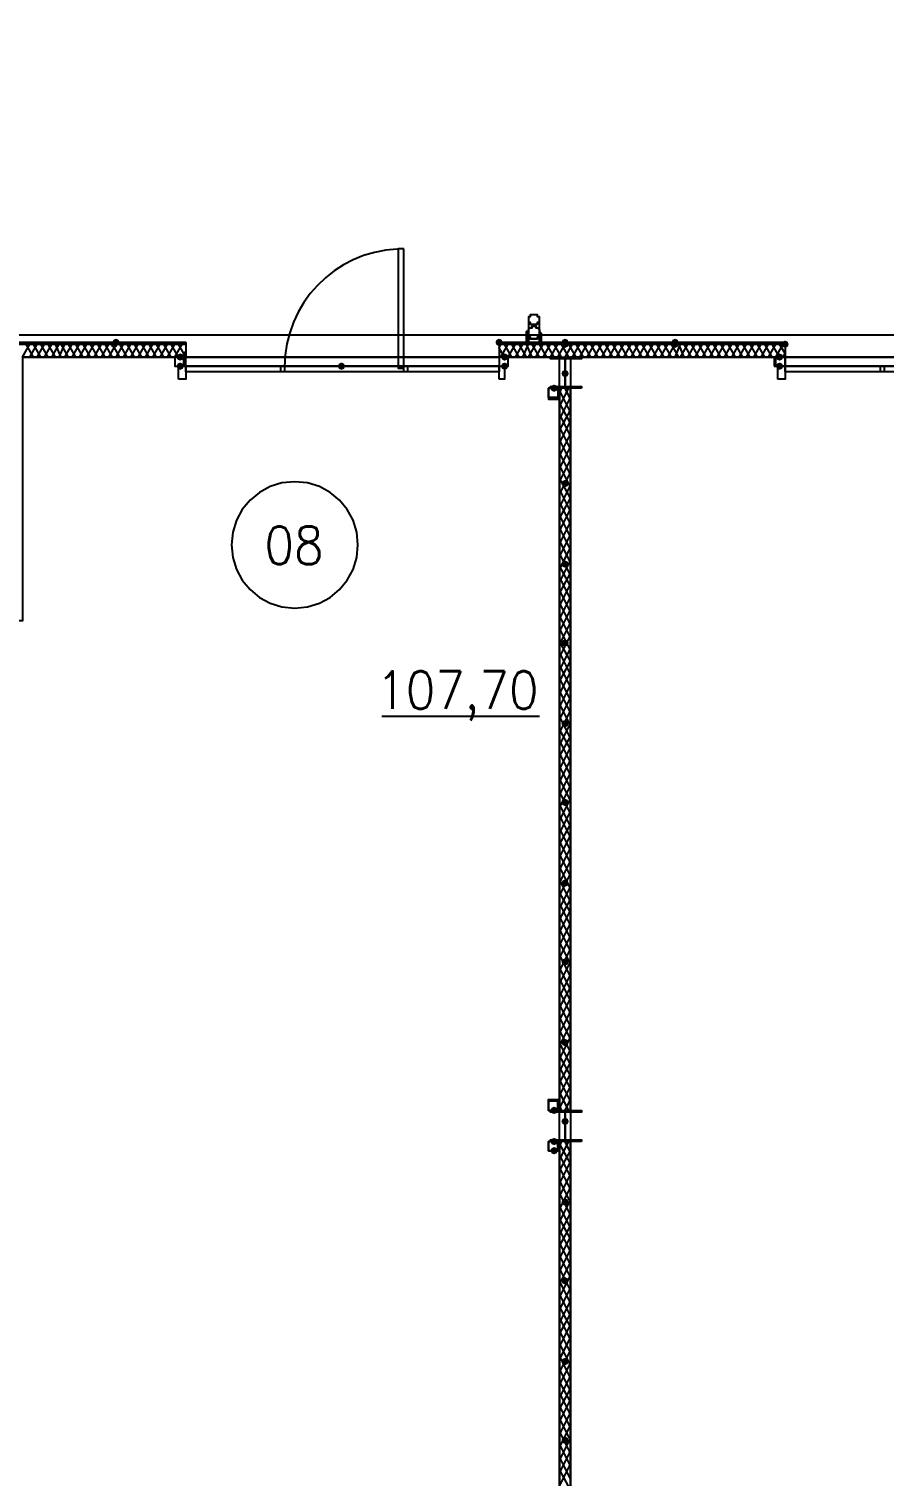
# Model space of a CAD drawing. Header units: millimetres. Extents: x 0 to 420, y 0 to 297.
# Drawn here: x 121.43 to 141.18, y 196.36 to 229.79 of the extents above; entities that cross this region are included whole.
import ezdxf

# ---------------------------------------------------------------- set-up
doc = ezdxf.new("R2010")
doc.units = ezdxf.units.MM
doc.layers.get('0').update_dxf_attribs({"linetype": 'CONTINUOUS'})
doc.styles.get("Standard").update_dxf_attribs({"font": 'STANDARD'})

msp = doc.modelspace()

# ---------------------------------------------------------------- hatches: boundary and pattern name
at = {"true_color": 0x0000fe}
for points in [[(123.528667, 222.546333), (123.503796, 222.486537), (123.444, 222.461667), (123.384204, 222.486537), (123.359333, 222.546333), (123.384204, 222.606129), (123.444, 222.631), (123.503796, 222.606129)], [(132.376333, 222.546333), (132.351463, 222.486537), (132.291667, 222.461667), (132.231871, 222.486537), (132.207, 222.546333), (132.231871, 222.606129), (132.291667, 222.631), (132.351462, 222.606129)], [(133.900333, 222.546333), (133.875463, 222.486537), (133.815667, 222.461667), (133.755871, 222.486537), (133.731, 222.546333), (133.755871, 222.606129), (133.815667, 222.631), (133.875462, 222.606129)], [(133.900333, 222.546333), (133.875463, 222.486537), (133.815667, 222.461667), (133.755871, 222.486537), (133.731, 222.546333), (133.755871, 222.606129), (133.815667, 222.631), (133.875462, 222.606129)], [(136.440333, 222.546333), (136.415463, 222.486537), (136.355667, 222.461667), (136.295871, 222.486537), (136.271, 222.546333), (136.295871, 222.606129), (136.355667, 222.631), (136.415462, 222.606129)], [(123.486333, 222.504), (123.461463, 222.444204), (123.401667, 222.419333), (123.341871, 222.444204), (123.317, 222.504), (123.341871, 222.563796), (123.401667, 222.588667), (123.461462, 222.563796)], [(133.900333, 222.504), (133.875463, 222.444204), (133.815667, 222.419333), (133.755871, 222.444204), (133.731, 222.504), (133.755871, 222.563796), (133.815667, 222.588667), (133.875462, 222.563796)], [(133.900333, 222.504), (133.875463, 222.444204), (133.815667, 222.419333), (133.755871, 222.444204), (133.731, 222.504), (133.755871, 222.563796), (133.815667, 222.588667), (133.875462, 222.563796)], [(136.440333, 222.504), (136.415463, 222.444204), (136.355667, 222.419333), (136.295871, 222.444204), (136.271, 222.504), (136.295871, 222.563796), (136.355667, 222.588667), (136.415462, 222.563796)], [(138.980333, 222.504), (138.955463, 222.444204), (138.895667, 222.419333), (138.835871, 222.444204), (138.811, 222.504), (138.835871, 222.563796), (138.895667, 222.588667), (138.955462, 222.563796)]]:
    msp.add_hatch(color=0, dxfattribs=at).paths.add_polyline_path(points, flags=0)
at = {"true_color": 0x000007}
h = msp.add_hatch(color=0, dxfattribs=at)
h.paths.add_polyline_path([(125.052667, 222.546333), (120.142, 222.546333), (125.052667, 222.504)], flags=0)
h.paths.add_polyline_path([(120.142, 222.546333), (125.052667, 222.504), (120.142, 222.504)], flags=0)
for points in [[(125.010333, 222.207667), (124.985463, 222.147871), (124.925667, 222.123), (124.865871, 222.147871), (124.841, 222.207667), (124.865871, 222.267462), (124.925667, 222.292333), (124.985462, 222.267463)], [(132.503333, 222.207667), (132.478463, 222.147871), (132.418667, 222.123), (132.358871, 222.147871), (132.334, 222.207667), (132.358871, 222.267462), (132.418667, 222.292333), (132.478462, 222.267463)], [(138.853333, 222.207667), (138.828463, 222.147871), (138.768667, 222.123), (138.708871, 222.147871), (138.684, 222.207667), (138.708871, 222.267462), (138.768667, 222.292333), (138.828462, 222.267463)], [(125.010333, 221.996), (124.985463, 221.936204), (124.925667, 221.911333), (124.865871, 221.936204), (124.841, 221.996), (124.865871, 222.055796), (124.925667, 222.080667), (124.985462, 222.055796)], [(128.735667, 221.996), (128.710796, 221.936204), (128.651, 221.911333), (128.591204, 221.936204), (128.566333, 221.996), (128.591204, 222.055796), (128.651, 222.080667), (128.710796, 222.055796)], [(128.735667, 221.996), (128.710796, 221.936204), (128.651, 221.911333), (128.591204, 221.936204), (128.566333, 221.996), (128.591204, 222.055796), (128.651, 222.080667), (128.710796, 222.055796)], [(132.503333, 221.996), (132.478463, 221.936204), (132.418667, 221.911333), (132.358871, 221.936204), (132.334, 221.996), (132.358871, 222.055796), (132.418667, 222.080667), (132.478462, 222.055796)], [(138.853333, 221.996), (138.828463, 221.936204), (138.768667, 221.911333), (138.708871, 221.936204), (138.684, 221.996), (138.708871, 222.055796), (138.768667, 222.080667), (138.828462, 222.055796)], [(133.900333, 221.826667), (133.875463, 221.766871), (133.815667, 221.742), (133.755871, 221.766871), (133.731, 221.826667), (133.755871, 221.886462), (133.815667, 221.911333), (133.875462, 221.886463)], [(133.646333, 221.488), (133.621463, 221.428204), (133.561667, 221.403333), (133.501871, 221.428204), (133.477, 221.488), (133.501871, 221.547796), (133.561667, 221.572667), (133.621462, 221.547796)], [(133.900333, 219.286667), (133.875463, 219.226871), (133.815667, 219.202), (133.755871, 219.226871), (133.731, 219.286667), (133.755871, 219.346462), (133.815667, 219.371333), (133.875462, 219.346463)], [(133.900333, 217.424), (133.875463, 217.364204), (133.815667, 217.339333), (133.755871, 217.364204), (133.731, 217.424), (133.755871, 217.483796), (133.815667, 217.508667), (133.875462, 217.483796)], [(133.900333, 215.603667), (133.875463, 215.543871), (133.815667, 215.519), (133.755871, 215.543871), (133.731, 215.603667), (133.755871, 215.663462), (133.815667, 215.688333), (133.875462, 215.663463)], [(133.900333, 213.741), (133.875463, 213.681204), (133.815667, 213.656333), (133.755871, 213.681204), (133.731, 213.741), (133.755871, 213.800796), (133.815667, 213.825667), (133.875462, 213.800796)], [(133.900333, 211.920667), (133.875463, 211.860871), (133.815667, 211.836), (133.755871, 211.860871), (133.731, 211.920667), (133.755871, 211.980462), (133.815667, 212.005333), (133.875462, 211.980463)], [(133.900333, 210.058), (133.875463, 209.998204), (133.815667, 209.973333), (133.755871, 209.998204), (133.731, 210.058), (133.755871, 210.117796), (133.815667, 210.142667), (133.875462, 210.117796)], [(133.900333, 208.237667), (133.875463, 208.177871), (133.815667, 208.153), (133.755871, 208.177871), (133.731, 208.237667), (133.755871, 208.297462), (133.815667, 208.322333), (133.875462, 208.297463)], [(133.900333, 206.375), (133.875463, 206.315204), (133.815667, 206.290333), (133.755871, 206.315204), (133.731, 206.375), (133.755871, 206.434796), (133.815667, 206.459667), (133.875462, 206.434796)], [(133.646333, 204.808667), (133.621463, 204.748871), (133.561667, 204.724), (133.501871, 204.748871), (133.477, 204.808667), (133.501871, 204.868462), (133.561667, 204.893333), (133.621462, 204.868463)], [(133.900333, 204.554667), (133.875463, 204.494871), (133.815667, 204.47), (133.755871, 204.494871), (133.731, 204.554667), (133.755871, 204.614462), (133.815667, 204.639333), (133.875462, 204.614463)], [(133.646333, 204.089), (133.621463, 204.029204), (133.561667, 204.004333), (133.501871, 204.029204), (133.477, 204.089), (133.501871, 204.148796), (133.561667, 204.173667), (133.621462, 204.148796)], [(133.646333, 203.877333), (133.621463, 203.817537), (133.561667, 203.792667), (133.501871, 203.817537), (133.477, 203.877333), (133.501871, 203.937129), (133.561667, 203.962), (133.621462, 203.937129)], [(133.900333, 202.692), (133.875463, 202.632204), (133.815667, 202.607333), (133.755871, 202.632204), (133.731, 202.692), (133.755871, 202.751796), (133.815667, 202.776667), (133.875462, 202.751796)], [(133.900333, 200.871667), (133.875463, 200.811871), (133.815667, 200.787), (133.755871, 200.811871), (133.731, 200.871667), (133.755871, 200.931462), (133.815667, 200.956333), (133.875462, 200.931463)], [(133.900333, 199.009), (133.875463, 198.949204), (133.815667, 198.924333), (133.755871, 198.949204), (133.731, 199.009), (133.755871, 199.068796), (133.815667, 199.093667), (133.875462, 199.068796)], [(133.900333, 197.188667), (133.875463, 197.128871), (133.815667, 197.104), (133.755871, 197.128871), (133.731, 197.188667), (133.755871, 197.248462), (133.815667, 197.273333), (133.875462, 197.248463)]]:
    msp.add_hatch(color=0, dxfattribs=at).paths.add_polyline_path(points, flags=0)
h = msp.add_hatch(color=0, dxfattribs=at)
h.paths.add_polyline_path([(133.815667, 222.546333), (132.291667, 222.546333), (133.815667, 222.504)], flags=0)
h.paths.add_polyline_path([(132.291667, 222.546333), (133.815667, 222.504), (132.291667, 222.504)], flags=0)
h = msp.add_hatch(color=0, dxfattribs=at)
h.paths.add_polyline_path([(138.895667, 222.546333), (133.815667, 222.546333), (138.895667, 222.504)], flags=0)
h.paths.add_polyline_path([(133.815667, 222.546333), (138.895667, 222.504), (133.815667, 222.504)], flags=0)

# ---------------------------------------------------------------- linework, layer by layer
at = {"color": 0, "true_color": 0x000007}
for points in [[(116.078, 231.351667), (377.655667, 231.351667), (377.655667, 222.715667), (116.078, 222.715667)], [(130.090333, 224.705333), (129.963333, 224.705333), (129.963333, 221.953667), (130.090333, 221.953667)], [(133.35, 222.546333), (133.265333, 222.546333), (133.265333, 222.758), (133.223, 222.800333), (133.223, 222.842667), (133.180667, 222.885), (133.138333, 222.885), (133.138333, 222.927333), (133.096, 222.927333), (133.053667, 222.927333), (133.053667, 222.885), (133.011333, 222.885), (132.969, 222.842667), (132.969, 222.800333), (132.926667, 222.800333), (132.926667, 222.758), (132.926667, 222.546333), (132.842, 222.546333), (132.969, 222.546333), (132.969, 222.758), (132.969, 222.800333), (132.969, 222.842667), (133.011333, 222.885), (133.053667, 222.885), (133.053667, 222.927333), (133.096, 222.927333), (133.138333, 222.927333), (133.138333, 222.885), (133.180667, 222.885), (133.223, 222.842667), (133.223, 222.800333), (133.223, 222.758), (133.223, 222.546333), (133.35, 222.546333), (133.265333, 222.546333), (133.265333, 222.758), (133.223, 222.800333), (133.223, 222.842667), (133.180667, 222.885), (133.138333, 222.885), (133.138333, 222.927333), (133.096, 222.927333), (133.053667, 222.927333), (133.053667, 222.885), (133.011333, 222.885), (132.969, 222.842667), (132.969, 222.800333), (132.926667, 222.800333), (132.926667, 222.758), (132.926667, 222.546333), (132.842, 222.546333), (132.969, 222.546333), (132.969, 222.758), (132.969, 222.800333), (132.969, 222.842667), (133.011333, 222.885), (133.053667, 222.885), (133.053667, 222.927333), (133.096, 222.927333), (133.138333, 222.927333), (133.138333, 222.885), (133.180667, 222.885), (133.223, 222.842667), (133.223, 222.800333), (133.223, 222.758), (133.223, 222.546333), (133.35, 222.546333), (133.223, 222.546333), (133.223, 222.758), (133.223, 222.800333), (133.223, 222.842667), (133.180667, 222.885), (133.138333, 222.885), (133.138333, 222.927333), (133.096, 222.927333), (133.053667, 222.927333), (133.053667, 222.885), (133.011333, 222.885), (132.969, 222.842667), (132.969, 222.800333), (132.969, 222.758), (132.969, 222.546333), (132.842, 222.546333), (132.926667, 222.546333), (132.926667, 222.758), (132.926667, 222.800333), (132.969, 222.800333), (132.969, 222.842667), (133.011333, 222.885), (133.053667, 222.885), (133.053667, 222.927333), (133.096, 222.927333), (133.138333, 222.927333), (133.138333, 222.885), (133.180667, 222.885), (133.223, 222.842667), (133.223, 222.800333), (133.265333, 222.758), (133.265333, 222.546333)], [(133.223, 223.054333), (133.223, 223.096667), (133.223, 223.139), (133.180667, 223.139), (133.180667, 223.181333), (133.138333, 223.181333), (133.096, 223.181333), (133.053667, 223.181333), (133.011333, 223.181333), (133.011333, 223.139), (132.969, 223.139), (132.969, 223.096667), (132.969, 223.054333), (132.969, 223.012), (133.011333, 223.012), (133.011333, 222.969667), (133.053667, 222.969667), (133.096, 222.969667), (133.138333, 222.969667), (133.180667, 222.969667), (133.180667, 223.012), (133.223, 223.012)], [(133.223, 222.758), (133.223, 222.715667), (133.223, 222.673333), (133.180667, 222.673333), (133.180667, 222.631), (133.138333, 222.631), (133.096, 222.631), (133.053667, 222.631), (133.011333, 222.631), (133.011333, 222.673333), (132.969, 222.673333), (132.969, 222.715667), (132.969, 222.758), (132.969, 222.800333), (132.969, 222.842667), (133.011333, 222.885), (133.053667, 222.885), (133.053667, 222.927333), (133.096, 222.927333), (133.138333, 222.927333), (133.138333, 222.885), (133.180667, 222.885), (133.223, 222.842667), (133.223, 222.800333), (133.223, 222.758), (133.223, 222.800333), (133.223, 222.842667), (133.180667, 222.885), (133.138333, 222.885), (133.138333, 222.927333), (133.096, 222.927333), (133.053667, 222.927333), (133.053667, 222.885), (133.011333, 222.885), (132.969, 222.842667), (132.969, 222.800333), (132.969, 222.758), (132.969, 222.715667), (132.969, 222.673333), (133.011333, 222.673333), (133.011333, 222.631), (133.053667, 222.631), (133.096, 222.631), (133.138333, 222.631), (133.180667, 222.631), (133.180667, 222.673333), (133.223, 222.673333), (133.223, 222.715667)], [(132.969, 222.758), (132.969, 222.715667), (132.969, 222.673333), (133.011333, 222.673333), (133.011333, 222.631), (133.053667, 222.631), (133.096, 222.631), (133.138333, 222.631), (133.180667, 222.631), (133.180667, 222.673333), (133.223, 222.673333), (133.223, 222.715667), (133.223, 222.758), (133.223, 222.800333), (133.223, 222.842667), (133.180667, 222.885), (133.138333, 222.885), (133.138333, 222.927333), (133.096, 222.927333), (133.053667, 222.927333), (133.053667, 222.885), (133.011333, 222.885), (132.969, 222.842667), (132.969, 222.800333)], [(103.970667, 105.029), (389.763, 105.029), (389.763, 222.715667), (103.970667, 222.715667)], [(125.052667, 222.546333), (120.142, 222.546333), (125.052667, 222.504)], [(120.142, 222.546333), (125.052667, 222.504), (120.142, 222.504)], [(125.052667, 222.546333), (125.052667, 222.504), (120.142, 222.504), (120.142, 222.546333), (125.052667, 222.546333), (120.142, 222.546333), (120.142, 222.504), (125.052667, 222.504)], [(133.815667, 222.546333), (132.291667, 222.546333), (133.815667, 222.504)], [(132.291667, 222.546333), (133.815667, 222.504), (132.291667, 222.504)], [(132.291667, 222.504), (133.815667, 222.504), (133.815667, 222.546333), (132.291667, 222.546333)], [(132.291667, 222.504), (133.815667, 222.504), (133.815667, 222.546333), (132.291667, 222.546333)], [(138.895667, 222.546333), (133.815667, 222.546333), (138.895667, 222.504)], [(133.815667, 222.546333), (138.895667, 222.504), (133.815667, 222.504)], [(138.895667, 222.546333), (133.815667, 222.546333), (133.815667, 222.504), (138.895667, 222.504)], [(138.895667, 222.546333), (133.815667, 222.546333), (133.815667, 222.504), (138.895667, 222.504)], [(104.478667, 216.111667), (104.478667, 187.706), (133.688667, 187.706), (133.688667, 222.207667), (121.285, 222.207667), (121.285, 216.111667)], [(124.798667, 221.996), (125.010333, 221.996), (125.010333, 222.207667), (124.798667, 222.207667), (124.798667, 221.996), (125.052667, 221.996), (125.052667, 222.207667), (124.798667, 222.207667)], [(124.883333, 221.699667), (124.883333, 221.996), (125.052667, 221.996), (125.052667, 221.699667)], [(125.052667, 221.996), (132.291667, 221.996), (132.291667, 221.869), (125.052667, 221.869)], [(127.254, 221.996), (127.338667, 221.996), (127.338667, 221.869), (127.254, 221.869)], [(130.090333, 221.996), (130.175, 221.996), (130.175, 221.869), (130.090333, 221.869)], [(132.291667, 221.996), (132.503333, 221.996), (132.503333, 222.207667), (132.291667, 222.207667), (132.291667, 221.996), (132.503333, 221.996), (132.503333, 222.207667), (132.291667, 222.207667)], [(132.291667, 221.699667), (132.291667, 221.996), (132.418667, 221.996), (132.418667, 221.699667)], [(134.196667, 221.488), (133.477, 221.488), (133.477, 221.530333), (133.815667, 221.530333), (133.815667, 222.165333), (133.477, 222.165333), (133.477, 222.207667), (134.196667, 222.207667), (134.196667, 222.165333), (133.815667, 222.165333), (133.815667, 221.530333), (134.196667, 221.530333)], [(133.942667, 222.207667), (133.942667, 187.706), (151.045333, 187.706), (151.045333, 222.207667)], [(138.641667, 221.996), (138.895667, 221.996), (138.895667, 222.207667), (138.641667, 222.207667)], [(138.684, 221.996), (138.684, 222.207667), (138.895667, 222.207667), (138.895667, 221.996)], [(138.726333, 221.699667), (138.726333, 221.996), (138.895667, 221.996), (138.895667, 221.699667)], [(138.895667, 221.996), (146.134667, 221.996), (146.134667, 221.869), (138.895667, 221.869)], [(141.097, 221.996), (141.181667, 221.996), (141.181667, 221.869), (141.097, 221.869)], [(133.688667, 221.488), (133.434667, 221.488), (133.434667, 221.234), (133.688667, 221.234)], [(133.646333, 221.488), (133.646333, 221.276333), (133.434667, 221.276333), (133.434667, 221.488)], [(133.688667, 221.488), (133.688667, 204.808667), (133.942667, 204.808667), (133.942667, 221.488)], [(133.688667, 204.808667), (133.434667, 204.808667), (133.434667, 205.062667), (133.688667, 205.062667)], [(133.646333, 204.808667), (133.646333, 205.020333), (133.434667, 205.020333), (133.434667, 204.808667)], [(134.196667, 204.089), (133.477, 204.089), (133.477, 204.131333), (133.815667, 204.131333), (133.815667, 204.766333), (133.477, 204.766333), (133.477, 204.808667), (134.196667, 204.808667), (134.196667, 204.766333), (133.815667, 204.766333), (133.815667, 204.131333), (134.196667, 204.131333)], [(133.688667, 203.877333), (133.434667, 203.877333), (133.434667, 204.089), (133.688667, 204.089)], [(133.646333, 203.877333), (133.646333, 204.089), (133.434667, 204.089), (133.434667, 203.877333)]]:
    msp.add_lwpolyline(points, close=True, dxfattribs=at)
for points in [[(129.940679, 224.702309), (129.672152, 224.676491), (129.412071, 224.625546), (129.161651, 224.550743), (128.922108, 224.453352), (128.694659, 224.334642), (128.48052, 224.195884), (128.280906, 224.038348), (128.097033, 223.863304), (127.930119, 223.672021), (127.781378, 223.46577), (127.652028, 223.24582), (127.543283, 223.013442), (127.45636, 222.769905), (127.392476, 222.51648), (127.352846, 222.254436), (127.338686, 221.985043)], [(132.969, 223.054333), (132.969, 222.758)], [(133.223, 222.758), (133.223, 223.054333)], [(120.142, 222.546333), (125.052667, 222.546333), (120.142, 222.504), (125.052667, 222.504)], [(125.052667, 222.504), (120.142, 222.504)], [(121.285, 222.207667), (121.454333, 222.504)], [(121.539, 222.207667), (121.369667, 222.504)], [(121.454333, 222.207667), (121.623667, 222.504)], [(121.708333, 222.207667), (121.539, 222.504)], [(121.623667, 222.207667), (121.793, 222.504)], [(121.877667, 222.207667), (121.708333, 222.504)], [(121.793, 222.207667), (121.962333, 222.504)], [(122.047, 222.207667), (121.877667, 222.504)], [(121.962333, 222.207667), (122.131667, 222.504)], [(122.174, 222.207667), (122.047, 222.504)], [(122.131667, 222.207667), (122.258667, 222.504)], [(122.343333, 222.207667), (122.174, 222.504)], [(122.258667, 222.207667), (122.428, 222.504)], [(122.512667, 222.207667), (122.343333, 222.504)], [(122.428, 222.207667), (122.597333, 222.504)], [(122.682, 222.207667), (122.512667, 222.504)], [(122.597333, 222.207667), (122.766667, 222.504)], [(122.851333, 222.207667), (122.682, 222.504)], [(122.766667, 222.207667), (122.936, 222.504)], [(123.020667, 222.207667), (122.851333, 222.504)], [(122.936, 222.207667), (123.105333, 222.504)], [(123.19, 222.207667), (123.020667, 222.504)], [(123.105333, 222.207667), (123.274667, 222.504)], [(123.359333, 222.207667), (123.19, 222.504)], [(123.274667, 222.207667), (123.444, 222.504)], [(123.528667, 222.207667), (123.359333, 222.504)], [(123.444, 222.207667), (123.613333, 222.504)], [(123.698, 222.207667), (123.528667, 222.504)], [(123.613333, 222.207667), (123.782667, 222.504)], [(123.867333, 222.207667), (123.698, 222.504)], [(123.782667, 222.207667), (123.952, 222.504)], [(124.036667, 222.207667), (123.867333, 222.504)], [(123.952, 222.207667), (124.121333, 222.504)], [(124.206, 222.207667), (124.036667, 222.504)], [(124.121333, 222.207667), (124.290667, 222.504)], [(124.375333, 222.207667), (124.206, 222.504)], [(124.290667, 222.207667), (124.46, 222.504)], [(124.544667, 222.207667), (124.375333, 222.504)], [(124.46, 222.207667), (124.629333, 222.504)], [(124.714, 222.207667), (124.544667, 222.504)], [(124.629333, 222.207667), (124.798667, 222.504)], [(124.883333, 222.207667), (124.714, 222.504)], [(124.798667, 222.207667), (124.968, 222.504)], [(125.052667, 222.207667), (124.883333, 222.504)], [(124.968, 222.207667), (125.052667, 222.334667)], [(125.052667, 222.504), (125.052667, 222.207667)], [(125.052667, 222.504), (125.052667, 222.207667)], [(132.291667, 222.504), (133.815667, 222.504), (132.291667, 222.504), (133.815667, 222.546333)], [(132.291667, 222.419333), (132.334, 222.504)], [(132.291667, 222.504), (132.291667, 222.207667)], [(132.291667, 222.504), (132.291667, 222.207667)], [(138.895667, 222.504), (132.291667, 222.504)], [(132.418667, 222.207667), (132.291667, 222.419333)], [(132.334, 222.207667), (132.503333, 222.504)], [(132.588, 222.207667), (132.418667, 222.504)], [(132.503333, 222.207667), (132.672667, 222.504)], [(132.757333, 222.207667), (132.588, 222.504)], [(132.672667, 222.207667), (132.842, 222.504)], [(132.926667, 222.207667), (132.757333, 222.504)], [(132.842, 222.207667), (132.969, 222.504)], [(133.053667, 222.207667), (132.926667, 222.504)], [(132.969, 222.207667), (133.138333, 222.504)], [(133.223, 222.207667), (133.053667, 222.504)], [(133.138333, 222.207667), (133.307667, 222.504)], [(133.392333, 222.207667), (133.223, 222.504)], [(133.307667, 222.207667), (133.477, 222.504)], [(133.561667, 222.207667), (133.392333, 222.504)], [(133.477, 222.207667), (133.646333, 222.504)], [(133.731, 222.207667), (133.561667, 222.504)], [(133.646333, 222.207667), (133.815667, 222.504)], [(133.900333, 222.207667), (133.731, 222.504)], [(133.815667, 222.546333), (138.895667, 222.546333), (133.815667, 222.504), (138.895667, 222.504)], [(133.815667, 222.207667), (133.985, 222.504)], [(134.069667, 222.207667), (133.900333, 222.504)], [(133.985, 222.207667), (134.154333, 222.504)], [(134.239, 222.207667), (134.069667, 222.504)], [(134.154333, 222.207667), (134.323667, 222.504)], [(134.408333, 222.207667), (134.239, 222.504)], [(134.323667, 222.207667), (134.493, 222.504)], [(134.577667, 222.207667), (134.408333, 222.504)], [(134.493, 222.207667), (134.662333, 222.504)], [(134.747, 222.207667), (134.577667, 222.504)], [(134.662333, 222.207667), (134.831667, 222.504)], [(134.916333, 222.207667), (134.747, 222.504)], [(134.831667, 222.207667), (135.001, 222.504)], [(135.085667, 222.207667), (134.916333, 222.504)], [(135.001, 222.207667), (135.170333, 222.504)], [(135.255, 222.207667), (135.085667, 222.504)], [(135.170333, 222.207667), (135.339667, 222.504)], [(135.424333, 222.207667), (135.255, 222.504)], [(135.339667, 222.207667), (135.509, 222.504)], [(135.593667, 222.207667), (135.424333, 222.504)], [(135.509, 222.207667), (135.678333, 222.504)], [(135.763, 222.207667), (135.593667, 222.504)], [(135.678333, 222.207667), (135.847667, 222.504)], [(135.932333, 222.207667), (135.763, 222.504)], [(135.847667, 222.207667), (136.017, 222.504)], [(136.101667, 222.207667), (135.932333, 222.504)], [(136.017, 222.207667), (136.186333, 222.504)], [(136.271, 222.207667), (136.101667, 222.504)], [(136.186333, 222.207667), (136.355667, 222.504)], [(136.440333, 222.207667), (136.271, 222.504)], [(136.355667, 222.207667), (136.482667, 222.504)], [(136.567333, 222.207667), (136.440333, 222.504)], [(136.482667, 222.207667), (136.652, 222.504)], [(136.736667, 222.207667), (136.567333, 222.504)], [(136.652, 222.207667), (136.821333, 222.504)], [(136.906, 222.207667), (136.736667, 222.504)], [(136.821333, 222.207667), (136.990667, 222.504)], [(137.075333, 222.207667), (136.906, 222.504)], [(136.990667, 222.207667), (137.16, 222.504)], [(137.244667, 222.207667), (137.075333, 222.504)], [(137.16, 222.207667), (137.329333, 222.504)], [(137.414, 222.207667), (137.244667, 222.504)], [(137.329333, 222.207667), (137.498667, 222.504)], [(137.583333, 222.207667), (137.414, 222.504)], [(137.498667, 222.207667), (137.668, 222.504)], [(137.752667, 222.207667), (137.583333, 222.504)], [(137.668, 222.207667), (137.837333, 222.504)], [(137.922, 222.207667), (137.752667, 222.504)], [(137.837333, 222.207667), (138.006667, 222.504)], [(138.091333, 222.207667), (137.922, 222.504)], [(138.006667, 222.207667), (138.176, 222.504)], [(138.260667, 222.207667), (138.091333, 222.504)], [(138.176, 222.207667), (138.345333, 222.504)], [(138.43, 222.207667), (138.260667, 222.504)], [(138.345333, 222.207667), (138.514667, 222.504)], [(138.599333, 222.207667), (138.43, 222.504)], [(138.514667, 222.207667), (138.684, 222.504)], [(138.768667, 222.207667), (138.599333, 222.504)], [(138.684, 222.207667), (138.853333, 222.504)], [(138.895667, 222.292333), (138.768667, 222.504)], [(138.853333, 222.207667), (138.895667, 222.292333)], [(138.895667, 222.504), (138.895667, 222.207667)], [(138.895667, 222.504), (138.895667, 222.207667)], [(121.285, 222.207667), (124.883333, 222.207667)], [(125.052667, 222.080667), (125.052667, 222.207667), (128.651, 222.207667)], [(128.651, 221.996), (125.052667, 221.996), (125.052667, 222.080667)], [(128.651, 222.207667), (132.291667, 222.207667), (132.291667, 222.080667)], [(132.291667, 222.080667), (132.291667, 221.996), (128.651, 221.996)], [(132.418667, 222.207667), (138.726333, 222.207667)], [(133.477, 222.165333), (133.477, 222.207667)], [(133.646333, 222.165333), (133.646333, 222.207667)], [(133.815667, 221.488), (133.815667, 222.207667)], [(133.985, 222.165333), (133.985, 222.207667)], [(134.154333, 222.165333), (134.154333, 222.207667)], [(138.895667, 222.080667), (138.895667, 222.207667), (142.494, 222.207667)], [(142.494, 221.996), (138.895667, 221.996), (138.895667, 222.080667)], [(133.477, 221.488), (133.477, 221.530333)], [(133.561667, 221.276333), (133.561667, 221.234)], [(133.646333, 221.488), (133.646333, 221.530333)], [(133.688667, 221.361), (133.731, 221.488)], [(133.688667, 221.064667), (133.900333, 221.488)], [(133.942667, 220.937667), (133.688667, 221.445667)], [(133.688667, 220.768333), (133.942667, 221.276333)], [(133.942667, 221.234), (133.815667, 221.488)], [(133.985, 221.488), (133.985, 221.530333)], [(134.154333, 221.488), (134.154333, 221.530333)], [(133.942667, 220.683667), (133.688667, 221.149333)], [(133.688667, 220.514333), (133.942667, 220.98)], [(133.942667, 220.387333), (133.688667, 220.895333)], [(133.688667, 220.218), (133.942667, 220.726)], [(133.942667, 220.091), (133.688667, 220.599)], [(133.688667, 219.921667), (133.942667, 220.429667)], [(133.942667, 219.794667), (133.688667, 220.302667)], [(133.688667, 219.625333), (133.942667, 220.133333)], [(133.942667, 219.498333), (133.688667, 220.006333)], [(133.688667, 219.329), (133.942667, 219.837)], [(133.942667, 219.202), (133.688667, 219.71)], [(129.032, 217.8685), (129.002328, 218.162842), (128.917227, 218.436993), (128.78257, 218.68508), (128.60423, 218.90123), (128.38808, 219.07957), (128.139993, 219.214227), (127.865842, 219.299328), (127.5715, 219.329), (127.277158, 219.299328), (127.003007, 219.214227), (126.75492, 219.07957), (126.53877, 218.90123), (126.36043, 218.68508), (126.225773, 218.436993), (126.140672, 218.162842), (126.111, 217.8685)], [(133.688667, 219.032667), (133.942667, 219.540667)], [(133.942667, 218.948), (133.688667, 219.413667)], [(133.688667, 218.736333), (133.942667, 219.244333)], [(133.942667, 218.651667), (133.688667, 219.159667)], [(133.688667, 218.482333), (133.942667, 218.948)], [(133.942667, 218.355333), (133.688667, 218.863333)], [(133.688667, 218.186), (133.942667, 218.694)], [(133.942667, 218.059), (133.688667, 218.567)], [(133.688667, 217.889667), (133.942667, 218.397667)], [(133.942667, 217.762667), (133.688667, 218.270667)], [(133.688667, 217.593333), (133.942667, 218.101333)], [(133.942667, 217.466333), (133.688667, 217.974333)], [(126.111, 217.8685), (126.140672, 217.574158), (126.225773, 217.300007), (126.36043, 217.05192), (126.53877, 216.83577), (126.75492, 216.65743), (127.003007, 216.522773), (127.277158, 216.437672), (127.5715, 216.408), (127.865842, 216.437672), (128.139993, 216.522773), (128.38808, 216.65743), (128.60423, 216.83577), (128.78257, 217.05192), (128.917227, 217.300007), (129.002328, 217.574158), (129.032, 217.8685)], [(133.688667, 217.297), (133.942667, 217.805)], [(133.942667, 217.17), (133.688667, 217.678)], [(133.688667, 217.000667), (133.942667, 217.508667)], [(133.942667, 216.916), (133.688667, 217.381667)], [(133.688667, 216.746667), (133.942667, 217.212333)], [(133.942667, 216.619667), (133.688667, 217.127667)], [(133.688667, 216.450333), (133.942667, 216.958333)], [(133.942667, 216.323333), (133.688667, 216.831333)], [(133.688667, 216.154), (133.942667, 216.662)], [(133.942667, 216.027), (133.688667, 216.535)], [(133.688667, 215.857667), (133.942667, 216.365667)], [(133.942667, 215.730667), (133.688667, 216.238667)], [(133.688667, 215.561333), (133.942667, 216.069333)], [(133.942667, 215.434333), (133.688667, 215.942333)], [(133.688667, 215.265), (133.942667, 215.773)], [(133.942667, 215.180333), (133.688667, 215.646)], [(133.688667, 214.968667), (133.942667, 215.476667)], [(133.942667, 214.884), (133.688667, 215.392)], [(133.688667, 214.714667), (133.942667, 215.180333)], [(133.942667, 214.587667), (133.688667, 215.095667)], [(133.688667, 214.418333), (133.942667, 214.926333)], [(133.942667, 214.291333), (133.688667, 214.799333)], [(133.688667, 214.122), (133.942667, 214.63)], [(133.942667, 213.995), (133.688667, 214.503)], [(133.688667, 213.825667), (133.942667, 214.333667)], [(129.582333, 213.910333), (133.223, 213.910333)], [(133.942667, 213.698667), (133.688667, 214.206667)], [(133.688667, 213.529333), (133.942667, 214.037333)], [(133.942667, 213.402333), (133.688667, 213.910333)], [(133.688667, 213.233), (133.942667, 213.741)], [(133.942667, 213.148333), (133.688667, 213.614)], [(133.688667, 212.979), (133.942667, 213.444667)], [(133.942667, 212.852), (133.688667, 213.36)], [(133.688667, 212.682667), (133.942667, 213.190667)], [(133.942667, 212.555667), (133.688667, 213.063667)], [(133.688667, 212.386333), (133.942667, 212.894333)], [(133.942667, 212.259333), (133.688667, 212.767333)], [(133.688667, 212.09), (133.942667, 212.598)], [(133.942667, 211.963), (133.688667, 212.471)], [(133.688667, 211.793667), (133.942667, 212.301667)], [(133.942667, 211.666667), (133.688667, 212.174667)], [(133.688667, 211.497333), (133.942667, 212.005333)], [(133.942667, 211.370333), (133.688667, 211.878333)], [(133.688667, 211.201), (133.942667, 211.709)], [(133.942667, 211.116333), (133.688667, 211.624333)], [(133.688667, 210.947), (133.942667, 211.412667)], [(133.942667, 210.82), (133.688667, 211.328)], [(133.688667, 210.650667), (133.942667, 211.158667)], [(133.942667, 210.523667), (133.688667, 211.031667)], [(133.688667, 210.354333), (133.942667, 210.862333)], [(133.942667, 210.227333), (133.688667, 210.735333)], [(133.688667, 210.058), (133.942667, 210.566)], [(133.942667, 209.931), (133.688667, 210.439)], [(133.688667, 209.761667), (133.942667, 210.269667)], [(133.942667, 209.634667), (133.688667, 210.142667)], [(133.688667, 209.465333), (133.942667, 209.973333)], [(133.942667, 209.380667), (133.688667, 209.846333)], [(133.688667, 209.211333), (133.942667, 209.677)], [(133.942667, 209.084333), (133.688667, 209.592333)], [(133.688667, 208.915), (133.942667, 209.423)], [(133.942667, 208.788), (133.688667, 209.296)], [(133.688667, 208.618667), (133.942667, 209.126667)], [(133.942667, 208.491667), (133.688667, 208.999667)], [(133.688667, 208.322333), (133.942667, 208.830333)], [(133.942667, 208.195333), (133.688667, 208.703333)], [(133.688667, 208.026), (133.942667, 208.534)], [(133.942667, 207.899), (133.688667, 208.407)], [(133.688667, 207.729667), (133.942667, 208.237667)], [(133.942667, 207.602667), (133.688667, 208.110667)], [(133.688667, 207.433333), (133.942667, 207.941333)], [(133.942667, 207.348667), (133.688667, 207.856667)], [(133.688667, 207.179333), (133.942667, 207.645)], [(133.942667, 207.052333), (133.688667, 207.560333)], [(133.688667, 206.883), (133.942667, 207.391)], [(133.942667, 206.756), (133.688667, 207.264)], [(133.688667, 206.586667), (133.942667, 207.094667)], [(133.942667, 206.459667), (133.688667, 206.967667)], [(133.688667, 206.290333), (133.942667, 206.798333)], [(133.942667, 206.163333), (133.688667, 206.671333)], [(133.688667, 205.994), (133.942667, 206.502)], [(133.942667, 205.867), (133.688667, 206.375)], [(133.688667, 205.697667), (133.942667, 206.205667)], [(133.942667, 205.613), (133.688667, 206.078667)], [(133.688667, 205.443667), (133.942667, 205.909333)], [(133.942667, 205.316667), (133.688667, 205.824667)], [(133.688667, 205.147333), (133.942667, 205.655333)], [(133.942667, 205.020333), (133.688667, 205.528333)], [(133.688667, 204.851), (133.942667, 205.359)], [(133.900333, 204.808667), (133.688667, 205.232)], [(133.561667, 205.020333), (133.561667, 205.062667)], [(133.731, 204.808667), (133.688667, 204.935667)], [(133.815667, 204.808667), (133.942667, 205.062667)], [(133.477, 204.766333), (133.477, 204.808667)], [(133.646333, 204.766333), (133.646333, 204.808667)], [(133.815667, 204.089), (133.815667, 204.808667)], [(133.985, 204.766333), (133.985, 204.808667)], [(134.154333, 204.766333), (134.154333, 204.808667)], [(133.477, 204.089), (133.477, 204.131333)], [(133.646333, 204.089), (133.646333, 204.131333)], [(133.688667, 203.962), (133.731, 204.089)], [(133.688667, 203.665667), (133.900333, 204.089)], [(133.688667, 204.089), (133.688667, 187.706)], [(133.942667, 187.706), (133.942667, 204.089), (133.688667, 204.089)], [(133.942667, 203.581), (133.688667, 204.046667)], [(133.688667, 203.411667), (133.942667, 203.877333)], [(133.942667, 203.835), (133.815667, 204.089)], [(133.985, 204.089), (133.985, 204.131333)], [(134.154333, 204.089), (134.154333, 204.131333)], [(133.942667, 203.284667), (133.688667, 203.792667)], [(133.688667, 203.115333), (133.942667, 203.623333)], [(133.942667, 202.988333), (133.688667, 203.496333)], [(133.688667, 202.819), (133.942667, 203.327)], [(133.942667, 202.692), (133.688667, 203.2)], [(133.688667, 202.522667), (133.942667, 203.030667)], [(133.942667, 202.395667), (133.688667, 202.903667)], [(133.688667, 202.226333), (133.942667, 202.734333)], [(133.942667, 202.099333), (133.688667, 202.607333)], [(133.688667, 201.93), (133.942667, 202.438)], [(133.942667, 201.845333), (133.688667, 202.311)], [(133.688667, 201.676), (133.942667, 202.141667)], [(133.942667, 201.549), (133.688667, 202.057)], [(133.688667, 201.379667), (133.942667, 201.887667)], [(133.942667, 201.252667), (133.688667, 201.760667)], [(133.688667, 201.083333), (133.942667, 201.591333)], [(133.942667, 200.956333), (133.688667, 201.464333)], [(133.688667, 200.787), (133.942667, 201.295)], [(133.942667, 200.66), (133.688667, 201.168)], [(133.688667, 200.490667), (133.942667, 200.998667)], [(133.942667, 200.363667), (133.688667, 200.871667)], [(133.688667, 200.194333), (133.942667, 200.702333)], [(133.942667, 200.067333), (133.688667, 200.575333)], [(133.688667, 199.898), (133.942667, 200.406)], [(133.942667, 199.813333), (133.688667, 200.279)], [(133.688667, 199.644), (133.942667, 200.109667)], [(133.942667, 199.517), (133.688667, 200.025)], [(133.688667, 199.347667), (133.942667, 199.855667)], [(133.942667, 199.220667), (133.688667, 199.728667)], [(133.688667, 199.051333), (133.942667, 199.559333)], [(133.942667, 198.924333), (133.688667, 199.432333)], [(133.688667, 198.755), (133.942667, 199.263)], [(133.942667, 198.628), (133.688667, 199.136)], [(133.688667, 198.458667), (133.942667, 198.966667)], [(133.942667, 198.331667), (133.688667, 198.839667)], [(133.688667, 198.162333), (133.942667, 198.670333)], [(133.942667, 198.077667), (133.688667, 198.543333)], [(133.688667, 197.908333), (133.942667, 198.374)], [(133.942667, 197.781333), (133.688667, 198.289333)], [(133.688667, 197.612), (133.942667, 198.12)], [(133.942667, 197.485), (133.688667, 197.993)], [(133.688667, 197.315667), (133.942667, 197.823667)], [(133.942667, 197.188667), (133.688667, 197.696667)], [(133.688667, 197.019333), (133.942667, 197.527333)], [(133.942667, 196.892333), (133.688667, 197.400333)], [(133.688667, 196.723), (133.942667, 197.231)], [(133.942667, 196.596), (133.688667, 197.104)], [(133.688667, 196.426667), (133.942667, 196.934667)], [(133.942667, 196.299667), (133.688667, 196.807667)], [(133.688667, 196.130333), (133.942667, 196.638333)], [(133.942667, 196.045667), (133.688667, 196.511333)]]:
    msp.add_lwpolyline(points, dxfattribs=at)

# ---------------------------------------------------------------- texts
at = {"color": 0, "true_color": 0x000007, "char_height": 0.872032, "attachment_point": 1}
for s, insert, width in [('08', (126.872997, 218.29603), 1.06581688), ('107,70', (129.455337, 214.9517), 3.24589682)]:
    msp.add_mtext(s, dxfattribs=dict(at, insert=insert, width=width))

doc.saveas('drawing.dxf')
